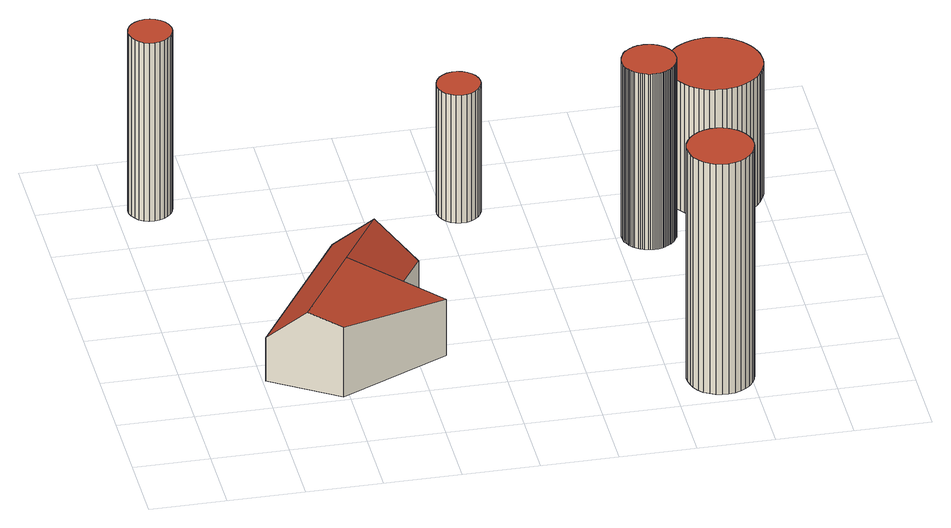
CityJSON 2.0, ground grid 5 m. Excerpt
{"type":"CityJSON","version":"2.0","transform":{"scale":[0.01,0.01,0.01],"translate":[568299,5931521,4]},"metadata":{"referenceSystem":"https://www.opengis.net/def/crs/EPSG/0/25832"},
"CityObjects":{
"building1":{"type":"Building","attributes":{"Grundfläche 2D":"6.207415","Grundhöhe NN":"4.622"},"geometry":[{"type":"Solid","lod":"3","boundaries":[[[[0,1,2,3,4,5,6,7,8,9,10,11,12,13,14,15,16,17,18,19,20,21,22,23,24,25,26]],[[27,28,6,5]],[[29,27,5,4]],[[30,31,3,2]],[[31,29,4,3]],[[28,32,7,6]],[[32,33,8,7]],[[33,34,9,8]],[[34,35,10,9]],[[35,36,11,10]],[[36,37,12,11]],[[37,38,13,12]],[[38,39,14,13]],[[39,40,15,14]],[[40,41,16,15]],[[41,42,17,16]],[[42,43,18,17]],[[43,44,19,18]],[[44,45,20,19]],[[45,46,21,20]],[[46,47,22,21]],[[47,48,23,22]],[[48,49,24,23]],[[49,50,25,24]],[[50,51,26,25]],[[51,52,0,26]],[[52,53,1,0]],[[53,30,2,1]],[[49,48,47,46,45,44,43,42,41,40,39,38,37,36,35,34,33,32,28,27,29,31,30,53,52,51,50]]]],"semantics":{"surfaces":[{"type":"RoofSurface"},{"type":"WallSurface"},{"type":"GroundSurface"}],"values":[[0,1,1,1,1,1,1,1,1,1,1,1,1,1,1,1,1,1,1,1,1,1,1,1,1,1,1,1,2]]}}]},
"building2":{"type":"Building","attributes":{"Grundfläche 2D":"78.215612","Grundhöhe NN":"4.689"},"geometry":[{"type":"Solid","lod":"3","boundaries":[[[[54,55,56,57,58]],[[58,57,59,60,61]],[[62,54,58,63]],[[58,61,63]],[[56,55,64,65]],[[59,57,56,65,66]],[[60,59,66,67]],[[63,61,60,67,68]],[[62,63,68,69]],[[64,55,54,62,69]],[[67,66,65,64,69,68]]]],"semantics":{"surfaces":[{"type":"RoofSurface"},{"type":"WallSurface"},{"type":"GroundSurface"}],"values":[[0,0,0,1,1,1,1,1,1,1,2]]}}]},
"building3":{"type":"Building","attributes":{"Grundfläche 2D":"6.144892","Grundhöhe NN":"4.566"},"geometry":[{"type":"Solid","lod":"3","boundaries":[[[[70,71,72,73,74,75,76,77,78,79,80,81,82,83,84,85,86,87,88,89,90,91,92,93,94,95,96]],[[97,98,80,79]],[[98,99,81,80]],[[100,97,79,78]],[[101,100,78,77]],[[99,102,82,81]],[[102,103,83,82]],[[103,104,84,83]],[[104,105,85,84]],[[105,106,86,85]],[[106,107,87,86]],[[107,108,88,87]],[[108,109,89,88]],[[109,110,90,89]],[[110,111,91,90]],[[111,112,92,91]],[[112,113,93,92]],[[113,114,94,93]],[[114,115,95,94]],[[115,116,96,95]],[[116,117,70,96]],[[117,118,71,70]],[[118,119,72,71]],[[119,120,73,72]],[[120,121,74,73]],[[121,122,75,74]],[[122,123,76,75]],[[123,101,77,76]],[[114,113,112,111,110,109,108,107,106,105,104,103,102,99,98,97,100,101,123,122,121,120,119,118,117,116,115]]]],"semantics":{"surfaces":[{"type":"RoofSurface"},{"type":"WallSurface"},{"type":"GroundSurface"}],"values":[[0,1,1,1,1,1,1,1,1,1,1,1,1,1,1,1,1,1,1,1,1,1,1,1,1,1,1,1,2]]}}]},
"building4":{"type":"Building","attributes":{"Grundfläche 2D":"14.283012","Grundhöhe NN":"4.879"},"geometry":[{"type":"Solid","lod":"3","boundaries":[[[[124,125,126,127,128,129,130,131,132,133,134,135,136,137,138,139,140,141,142,143,144,145,146,147,148,149,150,151,152,153,154,155,156]],[[157,158,130,129]],[[159,160,127,126]],[[160,161,128,127]],[[161,157,129,128]],[[158,162,131,130]],[[162,163,132,131]],[[163,164,133,132]],[[164,165,134,133]],[[165,166,135,134]],[[166,167,136,135]],[[167,168,137,136]],[[168,169,138,137]],[[169,170,139,138]],[[170,171,140,139]],[[171,172,141,140]],[[172,173,142,141]],[[173,174,143,142]],[[174,175,144,143]],[[175,176,145,144]],[[176,177,146,145]],[[177,178,147,146]],[[178,179,148,147]],[[179,180,149,148]],[[180,181,150,149]],[[181,182,151,150]],[[182,183,152,151]],[[183,184,153,152]],[[184,185,154,153]],[[185,186,155,154]],[[186,187,156,155]],[[187,188,124,156]],[[188,189,125,124]],[[189,159,126,125]],[[185,184,183,182,181,180,179,178,177,176,175,174,173,172,171,170,169,168,167,166,165,164,163,162,158,157,161,160,159,189,188,187,186]]]],"semantics":{"surfaces":[{"type":"RoofSurface"},{"type":"WallSurface"},{"type":"GroundSurface"}],"values":[[0,1,1,1,1,1,1,1,1,1,1,1,1,1,1,1,1,1,1,1,1,1,1,1,1,1,1,1,1,1,1,1,1,1,2]]}}]},
"building5":{"type":"Building","attributes":{"Grundfläche 2D":"9.545805","Grundhöhe NN":"4.800"},"geometry":[{"type":"Solid","lod":"3","boundaries":[[[[190,191,192,193,194,195,196,197,198,199,200,201,202,203,204,205,206,207,208,209,210,211,212,213,214,215,216,217,218,219,220,221,222,223,224,225,226,227,228,229,230,231,232,233,234,235,236,237,238,239,240,241,242,243,244,245,246,247,248,249,250,251,252,253,254,255,256,257,258,259,260,261,262,263,264,265,266,267,268,269,270,271]],[[272,273,199,198]],[[273,274,200,199]],[[274,275,276,202,201,200]],[[276,277,203,202]],[[277,278,204,203]],[[278,279,205,204]],[[280,272,198,197]],[[281,280,197,196]],[[279,282,206,205]],[[282,283,207,206]],[[283,284,208,207]],[[284,285,209,208]],[[285,286,210,209]],[[286,287,211,210]],[[287,288,289,213,212,211]],[[289,290,214,213]],[[290,291,215,214]],[[291,292,216,215]],[[292,293,294,218,217,216]],[[294,295,219,218]],[[295,296,220,219]],[[296,297,221,220]],[[297,298,222,221]],[[298,299,223,222]],[[299,300,224,223]],[[300,301,225,224]],[[301,302,226,225]],[[302,303,227,226]],[[303,304,228,227]],[[304,305,229,228]],[[305,306,230,229]],[[306,307,231,230]],[[307,308,232,231]],[[308,309,233,232]],[[309,310,234,233]],[[310,311,235,234]],[[311,312,236,235]],[[312,313,237,236]],[[313,314,238,237]],[[314,315,239,238]],[[315,316,240,239]],[[316,317,241,240]],[[317,318,242,241]],[[318,319,243,242]],[[319,320,244,243]],[[320,321,245,244]],[[321,322,246,245]],[[322,323,247,246]],[[323,324,248,247]],[[324,325,249,248]],[[325,326,250,249]],[[326,327,251,250]],[[327,328,252,251]],[[328,329,253,252]],[[329,330,254,253]],[[330,331,255,254]],[[331,332,256,255]],[[332,333,257,256]],[[333,334,258,257]],[[334,335,259,258]],[[335,336,260,259]],[[336,337,261,260]],[[337,338,262,261]],[[338,339,263,262]],[[339,340,264,263]],[[340,341,265,264]],[[341,342,266,265]],[[342,343,267,266]],[[343,344,268,267]],[[344,345,269,268]],[[345,346,270,269]],[[346,347,271,270]],[[347,348,190,271]],[[348,349,191,190]],[[349,350,192,191]],[[350,351,193,192]],[[351,352,194,193]],[[352,353,195,194]],[[353,281,196,195]],[[341,340,339,338,337,336,335,334,333,332,331,330,329,328,327,326,325,324,323,322,321,320,319,318,317,316,315,314,313,312,311,310,309,308,307,306,305,304,303,302,301,300,299,298,297,296,295,294,293,292,291,290,289,288,287,286,285,284,283,282,279,278,277,276,275,274,273,272,280,281,353,352,351,350,349,348,347,346,345,344,343,342]]]],"semantics":{"surfaces":[{"type":"RoofSurface"},{"type":"WallSurface"},{"type":"GroundSurface"}],"values":[[0,1,1,1,1,1,1,1,1,1,1,1,1,1,1,1,1,1,1,1,1,1,1,1,1,1,1,1,1,1,1,1,1,1,1,1,1,1,1,1,1,1,1,1,1,1,1,1,1,1,1,1,1,1,1,1,1,1,1,1,1,1,1,1,1,1,1,1,1,1,1,1,1,1,1,1,1,1,1,1,2]]}}]},
"building6":{"type":"Building","attributes":{"Grundfläche 2D":"29.465390","Grundhöhe NN":"4.693"},"geometry":[{"type":"Solid","lod":"3","boundaries":[[[[354,355,356,357,358,359,360,361,362,363,364,365,366,367,368,369,370,371,372,373,374,375,376,377,378,379,380,381,382,383,384,385,386,387,388,389,390,391,392,393,394,395,396,397,398,399,400,401,402,403,404,405,406,407,408,409]],[[410,411,412,366,365,364]],[[412,413,367,366]],[[413,414,368,367]],[[414,415,369,368]],[[415,416,370,369]],[[417,410,364,363]],[[418,417,363,362]],[[416,419,371,370]],[[419,420,372,371]],[[420,421,373,372]],[[421,422,374,373]],[[422,423,375,374]],[[423,424,376,375]],[[424,425,377,376]],[[425,426,378,377]],[[426,427,379,378]],[[427,428,380,379]],[[428,429,381,380]],[[429,430,382,381]],[[430,431,383,382]],[[431,432,384,383]],[[432,433,385,384]],[[433,434,386,385]],[[434,435,387,386]],[[435,436,388,387]],[[436,437,389,388]],[[437,438,390,389]],[[438,439,391,390]],[[439,440,392,391]],[[440,441,393,392]],[[441,442,394,393]],[[442,443,395,394]],[[443,444,396,395]],[[444,445,397,396]],[[445,446,398,397]],[[446,447,399,398]],[[447,448,400,399]],[[448,449,401,400]],[[449,450,402,401]],[[450,451,403,402]],[[451,452,404,403]],[[452,453,405,404]],[[453,454,406,405]],[[454,455,407,406]],[[455,456,408,407]],[[456,457,409,408]],[[457,458,354,409]],[[458,459,355,354]],[[459,460,356,355]],[[460,461,357,356]],[[461,462,358,357]],[[462,463,359,358]],[[463,464,360,359]],[[464,465,361,360]],[[465,418,362,361]],[[451,450,449,448,447,446,445,444,443,442,441,440,439,438,437,436,435,434,433,432,431,430,429,428,427,426,425,424,423,422,421,420,419,416,415,414,413,412,411,410,417,418,465,464,463,462,461,460,459,458,457,456,455,454,453,452]]]],"semantics":{"surfaces":[{"type":"RoofSurface"},{"type":"WallSurface"},{"type":"GroundSurface"}],"values":[[0,1,1,1,1,1,1,1,1,1,1,1,1,1,1,1,1,1,1,1,1,1,1,1,1,1,1,1,1,1,1,1,1,1,1,1,1,1,1,1,1,1,1,1,1,1,1,1,1,1,1,1,1,1,1,1,2]]}}]}
},
"vertices":[
[310,2810,1380],[333,2835,1380],[349,2864,1380],[358,2897,1380],[359,2930,1380],[357,2943,1380],[347,2975,1380],[330,3004,1380],[306,3028,1380],[278,3046,1380],[246,3056,1380],[212,3059,1380],[179,3053,1380],[148,3040,1380],[121,3020,1380],[100,2995,1380],[85,2965,1380],[78,2932,1380],[78,2898,1380],[87,2866,1380],[103,2836,1380],[125,2811,1380],[153,2792,1380],[184,2780,1380],[218,2776,1380],[251,2780,1380],[282,2792,1380],[357,2943,62],[347,2975,62],[359,2930,62],[349,2864,62],[358,2897,62],[330,3004,62],[306,3028,62],[278,3046,62],[246,3056,62],[212,3059,62],[179,3053,62],[148,3040,62],[121,3020,62],[100,2995,62],[85,2965,62],[78,2932,62],[78,2898,62],[87,2866,62],[103,2836,62],[125,2811,62],[153,2792,62],[184,2780,62],[218,2776,62],[251,2780,62],[282,2792,62],[310,2810,62],[333,2835,62],
[1382,1629,641],[1145,1781,386],[515,800,386],[751,647,641],[1122,1224,641],[955,516,584],[1682,863,483],[1370,1064,571],[1631,1469,396],[1370,1064,396],[1145,1781,69],[515,800,69],[955,516,69],[1682,863,69],[1370,1064,69],[1631,1469,69],
[2239,2546,1002],[2227,2577,1002],[2208,2604,1002],[2183,2627,1002],[2153,2642,1002],[2121,2651,1002],[2088,2651,1002],[2055,2643,1002],[2025,2628,1002],[2000,2607,1002],[1993,2598,1002],[1975,2570,1002],[1965,2538,1002],[1962,2505,1002],[1968,2472,1002],[1981,2441,1002],[2001,2414,1002],[2027,2393,1002],[2057,2378,1002],[2090,2371,1002],[2124,2372,1002],[2156,2381,1002],[2185,2397,1002],[2210,2420,1002],[2228,2448,1002],[2240,2479,1002],[2243,2513,1002],[2000,2607,57],[1993,2598,57],[1975,2570,57],[2025,2628,57],[2055,2643,57],[1965,2538,57],[1962,2505,57],[1968,2472,57],[1981,2441,57],[2001,2414,57],[2027,2393,57],[2057,2378,57],[2090,2371,57],[2124,2372,57],[2156,2381,57],[2185,2397,57],[2210,2420,57],[2228,2448,57],[2240,2479,57],[2243,2513,57],[2239,2546,57],[2227,2577,57],[2208,2604,57],[2183,2627,57],[2153,2642,57],[2121,2651,57],[2088,2651,57],
[3516,250,1792],[3511,291,1792],[3498,330,1792],[3478,366,1792],[3451,398,1792],[3436,411,1792],[3401,434,1792],[3363,449,1792],[3323,457,1792],[3281,457,1792],[3241,449,1792],[3203,434,1792],[3168,411,1792],[3138,382,1792],[3115,348,1792],[3098,310,1792],[3090,270,1792],[3089,229,1792],[3096,188,1792],[3110,149,1792],[3132,114,1792],[3160,84,1792],[3194,60,1792],[3231,42,1792],[3271,33,1792],[3312,31,1792],[3353,37,1792],[3392,50,1792],[3428,71,1792],[3459,99,1792],[3484,132,1792],[3502,169,1792],[3513,209,1792],[3436,411,88],[3401,434,88],[3498,330,88],[3478,366,88],[3451,398,88],[3363,449,88],[3323,457,88],[3281,457,88],[3241,449,88],[3203,434,88],[3168,411,88],[3138,382,88],[3115,348,88],[3098,310,88],[3090,270,88],[3089,229,88],[3096,188,88],[3110,149,88],[3132,114,88],[3160,84,88],[3194,60,88],[3231,42,88],[3271,33,88],[3312,31,88],[3353,37,88],[3392,50,88],[3428,71,88],[3459,99,88],[3484,132,88],[3502,169,88],[3513,209,88],[3516,250,88],[3511,291,88],
[3089,2095,1378],[3079,2086,1378],[3070,2076,1378],[3062,2066,1378],[3055,2055,1378],[3048,2043,1378],[3043,2031,1378],[3038,2019,1378],[3034,2006,1378],[3032,1993,1378],[3030,1980,1378],[3031,1954,1378],[3031,1941,1378],[3033,1928,1378],[3036,1915,1378],[3040,1903,1378],[3045,1890,1378],[3052,1879,1378],[3058,1867,1378],[3066,1857,1378],[3075,1846,1378],[3084,1837,1378],[3094,1829,1378],[3105,1821,1378],[3116,1814,1378],[3128,1808,1378],[3140,1803,1378],[3152,1798,1378],[3164,1794,1378],[3177,1791,1378],[3190,1790,1378],[3204,1789,1378],[3217,1790,1378],[3230,1791,1378],[3243,1794,1378],[3256,1797,1378],[3262,1799,1378],[3274,1804,1378],[3286,1810,1378],[3297,1817,1378],[3308,1824,1378],[3319,1832,1378],[3328,1841,1378],[3337,1851,1378],[3345,1862,1378],[3353,1873,1378],[3359,1884,1378],[3365,1896,1378],[3369,1908,1378],[3373,1921,1378],[3376,1934,1378],[3377,1947,1378],[3378,1974,1378],[3377,1987,1378],[3374,2000,1378],[3371,2012,1378],[3367,2025,1378],[3362,2037,1378],[3356,2049,1378],[3349,2060,1378],[3341,2071,1378],[3333,2081,1378],[3324,2091,1378],[3314,2099,1378],[3303,2107,1378],[3292,2114,1378],[3280,2121,1378],[3268,2126,1378],[3256,2130,1378],[3243,2134,1378],[3230,2136,1378],[3217,2138,1378],[3204,2138,1378],[3191,2138,1378],[3178,2136,1378],[3165,2134,1378],[3152,2130,1378],[3145,2128,1378],[3133,2123,1378],[3121,2118,1378],[3110,2111,1378],[3099,2104,1378],[3034,2006,80],[3032,1993,80],[3030,1980,80],[3031,1954,80],[3031,1941,80],[3033,1928,80],[3036,1915,80],[3040,1903,80],[3038,2019,80],[3043,2031,80],[3045,1890,80],[3052,1879,80],[3058,1867,80],[3066,1857,80],[3075,1846,80],[3084,1837,80],[3094,1829,80],[3105,1821,80],[3116,1814,80],[3128,1808,80],[3140,1803,80],[3152,1798,80],[3164,1794,80],[3177,1791,80],[3190,1790,80],[3204,1789,80],[3217,1790,80],[3230,1791,80],[3243,1794,80],[3256,1797,80],[3262,1799,80],[3274,1804,80],[3286,1810,80],[3297,1817,80],[3308,1824,80],[3319,1832,80],[3328,1841,80],[3337,1851,80],[3345,1862,80],[3353,1873,80],[3359,1884,80],[3365,1896,80],[3369,1908,80],[3373,1921,80],[3376,1934,80],[3377,1947,80],[3378,1974,80],[3377,1987,80],[3374,2000,80],[3371,2012,80],[3367,2025,80],[3362,2037,80],[3356,2049,80],[3349,2060,80],[3341,2071,80],[3333,2081,80],[3324,2091,80],[3314,2099,80],[3303,2107,80],[3292,2114,80],[3280,2121,80],[3268,2126,80],[3256,2130,80],[3243,2134,80],[3230,2136,80],[3217,2138,80],[3204,2138,80],[3191,2138,80],[3178,2136,80],[3165,2134,80],[3152,2130,80],[3145,2128,80],[3133,2123,80],[3121,2118,80],[3110,2111,80],[3099,2104,80],[3089,2095,80],[3079,2086,80],[3070,2076,80],[3062,2066,80],[3055,2055,80],[3048,2043,80],
[3412,2311,1020],[3422,2277,1020],[3436,2245,1020],[3454,2215,1020],[3474,2187,1020],[3498,2162,1020],[3525,2139,1020],[3554,2120,1020],[3585,2104,1020],[3618,2091,1020],[3652,2083,1020],[3670,2081,1020],[3696,2078,1020],[3722,2078,1020],[3757,2081,1020],[3791,2088,1020],[3824,2099,1020],[3856,2114,1020],[3885,2133,1020],[3913,2154,1020],[3938,2179,1020],[3960,2207,1020],[3978,2236,1020],[3993,2268,1020],[4005,2301,1020],[4012,2335,1020],[4016,2370,1020],[4015,2405,1020],[4011,2440,1020],[4003,2474,1020],[3990,2507,1020],[3975,2538,1020],[3955,2567,1020],[3933,2594,1020],[3907,2618,1020],[3880,2639,1020],[3849,2657,1020],[3817,2671,1020],[3784,2681,1020],[3749,2688,1020],[3715,2691,1020],[3680,2689,1020],[3645,2684,1020],[3611,2674,1020],[3579,2661,1020],[3548,2645,1020],[3519,2625,1020],[3493,2601,1020],[3470,2575,1020],[3450,2547,1020],[3433,2516,1020],[3419,2483,1020],[3410,2450,1020],[3405,2415,1020],[3403,2380,1020],[3405,2345,1020],[3652,2083,69],[3670,2081,69],[3696,2078,69],[3722,2078,69],[3757,2081,69],[3791,2088,69],[3824,2099,69],[3618,2091,69],[3585,2104,69],[3856,2114,69],[3885,2133,69],[3913,2154,69],[3938,2179,69],[3960,2207,69],[3978,2236,69],[3993,2268,69],[4005,2301,69],[4012,2335,69],[4016,2370,69],[4015,2405,69],[4011,2440,69],[4003,2474,69],[3990,2507,69],[3975,2538,69],[3955,2567,69],[3933,2594,69],[3907,2618,69],[3880,2639,69],[3849,2657,69],[3817,2671,69],[3784,2681,69],[3749,2688,69],[3715,2691,69],[3680,2689,69],[3645,2684,69],[3611,2674,69],[3579,2661,69],[3548,2645,69],[3519,2625,69],[3493,2601,69],[3470,2575,69],[3450,2547,69],[3433,2516,69],[3419,2483,69],[3410,2450,69],[3405,2415,69],[3403,2380,69],[3405,2345,69],[3412,2311,69],[3422,2277,69],[3436,2245,69],[3454,2215,69],[3474,2187,69],[3498,2162,69],[3525,2139,69],[3554,2120,69]
]}
